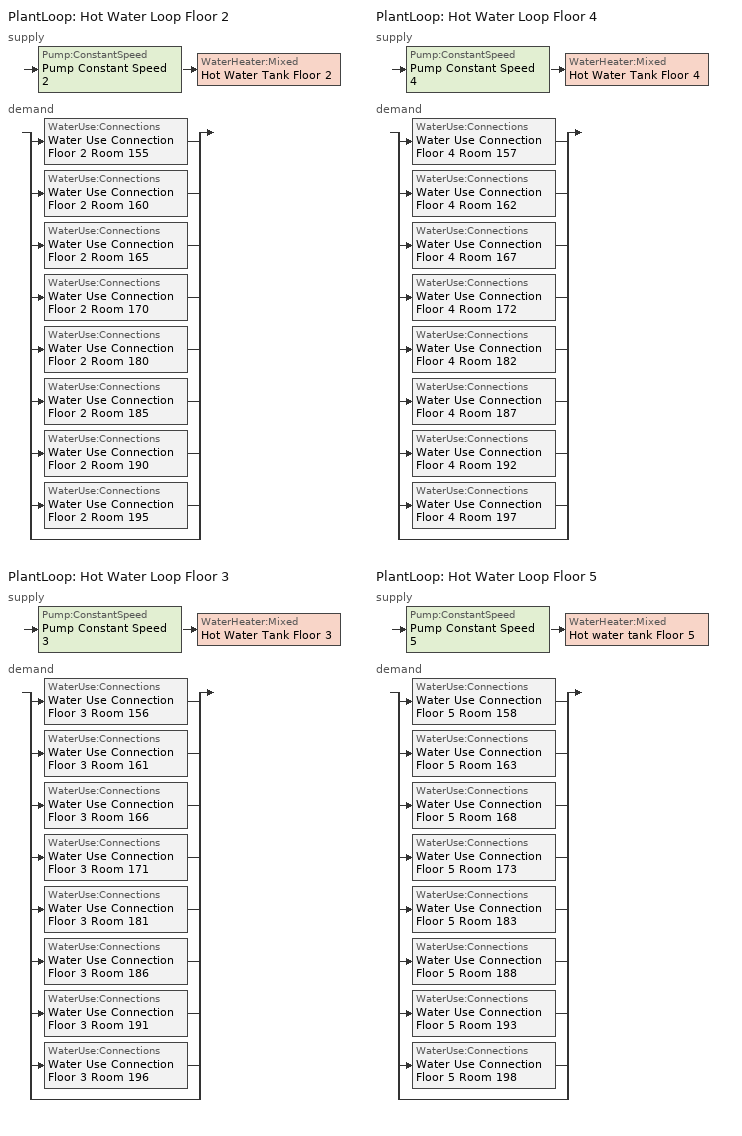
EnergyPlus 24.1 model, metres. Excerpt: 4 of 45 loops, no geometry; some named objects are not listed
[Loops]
PlantLoop 'Hot Water Loop Floor 2'
 supply: Pump:ConstantSpeed 'Pump Constant Speed 2' > WaterHeater:Mixed 'Hot Water Tank Floor 2'
 demand: split
  | WaterUse:Connections 'Water Use Connection Floor 2 Room 155'
  | WaterUse:Connections 'Water Use Connection Floor 2 Room 160'
  | WaterUse:Connections 'Water Use Connection Floor 2 Room 165'
  | WaterUse:Connections 'Water Use Connection Floor 2 Room 170'
  | WaterUse:Connections 'Water Use Connection Floor 2 Room 180'
  | WaterUse:Connections 'Water Use Connection Floor 2 Room 185'
  | WaterUse:Connections 'Water Use Connection Floor 2 Room 190'
  | WaterUse:Connections 'Water Use Connection Floor 2 Room 195'
  | bypass
PlantLoop 'Hot Water Loop Floor 3'
 supply: Pump:ConstantSpeed 'Pump Constant Speed 3' > WaterHeater:Mixed 'Hot Water Tank Floor 3'
 demand: split
  | WaterUse:Connections 'Water Use Connection Floor 3 Room 156'
  | WaterUse:Connections 'Water Use Connection Floor 3 Room 161'
  | WaterUse:Connections 'Water Use Connection Floor 3 Room 166'
  | WaterUse:Connections 'Water Use Connection Floor 3 Room 171'
  | WaterUse:Connections 'Water Use Connection Floor 3 Room 181'
  | WaterUse:Connections 'Water Use Connection Floor 3 Room 186'
  | WaterUse:Connections 'Water Use Connection Floor 3 Room 191'
  | WaterUse:Connections 'Water Use Connection Floor 3 Room 196'
  | bypass
PlantLoop 'Hot Water Loop Floor 4'
 supply: Pump:ConstantSpeed 'Pump Constant Speed 4' > WaterHeater:Mixed 'Hot Water Tank Floor 4'
 demand: split
  | WaterUse:Connections 'Water Use Connection Floor 4 Room 157'
  | WaterUse:Connections 'Water Use Connection Floor 4 Room 162'
  | WaterUse:Connections 'Water Use Connection Floor 4 Room 167'
  | WaterUse:Connections 'Water Use Connection Floor 4 Room 172'
  | WaterUse:Connections 'Water Use Connection Floor 4 Room 182'
  | WaterUse:Connections 'Water Use Connection Floor 4 Room 187'
  | WaterUse:Connections 'Water Use Connection Floor 4 Room 192'
  | WaterUse:Connections 'Water Use Connection Floor 4 Room 197'
  | bypass
PlantLoop 'Hot Water Loop Floor 5'
 supply: Pump:ConstantSpeed 'Pump Constant Speed 5' > WaterHeater:Mixed 'Hot water tank Floor 5'
 demand: split
  | WaterUse:Connections 'Water Use Connection Floor 5 Room 158'
  | WaterUse:Connections 'Water Use Connection Floor 5 Room 163'
  | WaterUse:Connections 'Water Use Connection Floor 5 Room 168'
  | WaterUse:Connections 'Water Use Connection Floor 5 Room 173'
  | WaterUse:Connections 'Water Use Connection Floor 5 Room 183'
  | WaterUse:Connections 'Water Use Connection Floor 5 Room 188'
  | WaterUse:Connections 'Water Use Connection Floor 5 Room 193'
  | WaterUse:Connections 'Water Use Connection Floor 5 Room 198'
  | bypass
[SizingPeriod:DesignDay] Day of Month=21; Day Type=SummerDesignDay; Dry-Bulb Temperature Range Modifier Type=DefaultMultipliers; Humidity Condition Type=Wetbulb; Barometric Pressure {Pa}=100456; Wind Direction {deg}=200; Rain Indicator=No; Snow Indicator=No; Daylight Saving Time Indicator=No; Solar Model Indicator=ASHRAEClearSky; Sky Clearness=0; Begin Environment Reset Mode=FullResetAtBeginEnvironment
Name | Month | Maximum Dry-Bulb Temperature {C} | Daily Dry-Bulb Temperature Range {deltaC} | Wetbulb or DewPoint at Maximum Dry-Bulb {C} | Wind Speed {m/s}
Montreal.Center-Jean.Brebeuf- July 2% Condns WB=>MCDB | 7 | 28.3 | 8 | 23.6 | 1.7
Montreal.Center-Jean.Brebeuf- July 5% Condns DB=>MCWB | 7 | 28.6 | 9.2 | 21.2 | 1.7
Montreal.Center-Jean.Brebeuf- July 5% Condns WB=>MCDB | 7 | 26.7 | 8.2 | 22.5 | 1.7
Montreal.Center-Jean.Brebeuf- June .4% Condns DB=>MCWB | 6 | 31.6 | 8.4 | 22.6 | 1.8
Montreal.Center-Jean.Brebeuf- June .4% Condns WB=>MCDB | 6 | 29.9 | 8.4 | 23.7 | 1.8
Montreal.Center-Jean.Brebeuf- June 10% Condns DB=>MCWB | 6 | 25.6 | 10.5 | 18.4 | 1.8
Montreal.Center-Jean.Brebeuf- June 10% Condns WB=>MCDB | 6 | 24.2 | 9 | 19.9 | 1.8
Montreal.Center-Jean.Brebeuf- June 2% Condns DB=>MCWB | 6 | 29.2 | 8.4 | 21 | 1.8
Montreal.Center-Jean.Brebeuf- June 2% Condns WB=>MCDB | 6 | 27.7 | 8.4 | 22.3 | 1.8
Montreal.Center-Jean.Brebeuf- June 5% Condns DB=>MCWB | 6 | 27.4 | 10.5 | 19.8 | 1.8
Montreal.Center-Jean.Brebeuf- June 5% Condns WB=>MCDB | 6 | 25.4 | 9 | 21 | 1.8
Montreal.Center-Jean.Brebeuf- March .4% Condns DB=>MCWB | 3 | 17.1 | 7.1 | 12.2 | 2.1
Montreal.Center-Jean.Brebeuf- March .4% Condns WB=>MCDB | 3 | 16.7 | 7.1 | 13 | 2.1
Montreal.Center-Jean.Brebeuf- March 10% Condns DB=>MCWB | 3 | 6.4 | 9.3 | 3.4 | 2.1
Montreal.Center-Jean.Brebeuf- March 10% Condns WB=>MCDB | 3 | 6 | 8.9 | 3.7 | 2.1
Montreal.Center-Jean.Brebeuf- March 2% Condns DB=>MCWB | 3 | 11.4 | 7.1 | 6.9 | 2.1
Montreal.Center-Jean.Brebeuf- March 2% Condns WB=>MCDB | 3 | 10.4 | 7.1 | 7.6 | 2.1
Montreal.Center-Jean.Brebeuf- March 5% Condns DB=>MCWB | 3 | 8.4 | 9.3 | 4.9 | 2.1
Montreal.Center-Jean.Brebeuf- March 5% Condns WB=>MCDB | 3 | 8 | 8.9 | 5.4 | 2.1
Montreal.Center-Jean.Brebeuf- May .4% Condns DB=>MCWB | 5 | 29.1 | 8.8 | 19.2 | 2
Montreal.Center-Jean.Brebeuf- May .4% Condns WB=>MCDB | 5 | 26.6 | 8.8 | 20.8 | 2
Montreal.Center-Jean.Brebeuf- May 10% Condns DB=>MCWB | 5 | 21.5 | 11.4 | 14.7 | 2
Montreal.Center-Jean.Brebeuf- May 10% Condns WB=>MCDB | 5 | 19.9 | 9.9 | 15.6 | 2
Montreal.Center-Jean.Brebeuf- May 2% Condns DB=>MCWB | 5 | 26.2 | 8.8 | 17.1 | 2
Montreal.Center-Jean.Brebeuf- May 2% Condns WB=>MCDB | 5 | 23.8 | 8.8 | 19 | 2
Montreal.Center-Jean.Brebeuf- May 5% Condns DB=>MCWB | 5 | 23.8 | 11.4 | 15.6 | 2
Montreal.Center-Jean.Brebeuf- May 5% Condns WB=>MCDB | 5 | 21.9 | 9.9 | 17.4 | 2
Montreal.Center-Jean.Brebeuf- November .4% Condns DB=>MCWB | 11 | 16.8 | 5.8 | 13.7 | 1.8
Montreal.Center-Jean.Brebeuf- November .4% Condns WB=>MCDB | 11 | 15.8 | 5.8 | 14.5 | 1.8
Montreal.Center-Jean.Brebeuf- November 10% Condns DB=>MCWB | 11 | 9.7 | 8.7 | 7.2 | 1.8
Montreal.Center-Jean.Brebeuf- November 10% Condns WB=>MCDB | 11 | 9.4 | 8.5 | 7.4 | 1.8
Montreal.Center-Jean.Brebeuf- November 2% Condns DB=>MCWB | 11 | 14 | 5.8 | 11.5 | 1.8
Montreal.Center-Jean.Brebeuf- November 2% Condns WB=>MCDB | 11 | 13.8 | 5.8 | 11.8 | 1.8
Montreal.Center-Jean.Brebeuf- November 5% Condns DB=>MCWB | 11 | 11.8 | 8.7 | 9.3 | 1.8
Montreal.Center-Jean.Brebeuf- November 5% Condns WB=>MCDB | 11 | 11.4 | 8.5 | 9.6 | 1.8
Montreal.Center-Jean.Brebeuf- October .4% Condns DB=>MCWB | 10 | 23.7 | 6.7 | 17.4 | 1.8
Montreal.Center-Jean.Brebeuf- October .4% Condns WB=>MCDB | 10 | 22.4 | 6.7 | 19 | 1.8
Montreal.Center-Jean.Brebeuf- October 10% Condns DB=>MCWB | 10 | 16.2 | 9.4 | 12.6 | 1.8
Montreal.Center-Jean.Brebeuf- October 10% Condns WB=>MCDB | 10 | 15.6 | 8.6 | 13.1 | 1.8
Montreal.Center-Jean.Brebeuf- October 2% Condns DB=>MCWB | 10 | 20.7 | 6.7 | 15.7 | 1.8
Montreal.Center-Jean.Brebeuf- October 2% Condns WB=>MCDB | 10 | 19.7 | 6.7 | 16.4 | 1.8
Montreal.Center-Jean.Brebeuf- October 5% Condns DB=>MCWB | 10 | 18.2 | 9.4 | 14 | 1.8
Montreal.Center-Jean.Brebeuf- October 5% Condns WB=>MCDB | 10 | 17.6 | 8.6 | 14.6 | 1.8
Montreal.Center-Jean.Brebeuf- September .4% Condns DB=>MCWB | 9 | 30.3 | 8 | 21.9 | 1.7
Montreal.Center-Jean.Brebeuf- September .4% Condns WB=>MCDB | 9 | 28 | 8 | 23.1 | 1.7
Montreal.Center-Jean.Brebeuf- September 10% Condns DB=>MCWB | 9 | 23.2 | 9.6 | 18.5 | 1.7
Montreal.Center-Jean.Brebeuf- September 10% Condns WB=>MCDB | 9 | 22.7 | 8.8 | 19 | 1.7
Montreal.Center-Jean.Brebeuf- September 2% Condns DB=>MCWB | 9 | 27.3 | 8 | 20.3 | 1.7
Montreal.Center-Jean.Brebeuf- September 2% Condns WB=>MCDB | 9 | 25.6 | 8 | 21.5 | 1.7
Montreal.Center-Jean.Brebeuf- September 5% Condns DB=>MCWB | 9 | 25.1 | 9.6 | 19.4 | 1.7
Montreal.Center-Jean.Brebeuf- September 5% Condns WB=>MCDB | 9 | 24.2 | 8.8 | 20.2 | 1.7
[PlantLoop] Fluid Type=Water; Maximum Loop Temperature {C}=60; Minimum Loop Temperature {C}=10; Maximum Loop Flow Rate {m3/s}=Autosize; Minimum Loop Flow Rate {m3/s}=0; Plant Loop Volume {m3}=Autocalculate; Load Distribution Scheme=Optimal; Plant Loop Demand Calculation Scheme=SingleSetpoint; Common Pipe Simulation=None
Name | Plant Equipment Operation Scheme
Hot Water Loop Floor 2 | Hot Water Loop Floor 2 Operation Schemes
Hot Water Loop Floor 3 | Hot Water Loop Floor 3 Operation Schemes
Hot Water Loop Floor 4 | Hot Water Loop Floor 4 Operation Schemes
Hot Water Loop Floor 5 | Hot Water Loop Floor 5 Operation Schemes
[Sizing:Plant] Loop Type=Heating; Design Loop Exit Temperature {C}=60; Loop Design Temperature Difference {deltaC}=5; Sizing Option=NonCoincident; Zone Timesteps in Averaging Window=1; Coincident Sizing Factor Mode=None
Hot Water Loop Floor 2; Hot Water Loop Floor 3; Hot Water Loop Floor 4; Hot Water Loop Floor 5
[Pump:ConstantSpeed] Design Flow Rate {m3/s}=Autosize; Design Pump Head {Pa}=29891; Design Power Consumption {W}=Autosize; Motor Efficiency=0.9; Fraction of Motor Inefficiencies to Fluid Stream=0; Pump Control Type=Intermittent; Design Power Sizing Method=PowerPerFlowPerPressure; Design Electric Power per Unit Flow Rate {W/(m3/s)}=348701.1; Design Shaft Power per Unit Flow Rate per Unit Head {W-s/m3-Pa}=1.28205
Pump Constant Speed 2; Pump Constant Speed 3; Pump Constant Speed 4; Pump Constant Speed 5
[WaterHeater:Mixed] Tank Volume {m3}=1; Setpoint Temperature Schedule=SHW_Temperature_140F; Deadband Temperature Difference {deltaC}=5; Maximum Temperature Limit {C}=82.22222; Heater Control Type=Cycle; Heater Maximum Capacity {W}=3000; Heater Ignition Minimum Flow Rate {m3/s}=0; Heater Ignition Delay {s}=0; Heater Fuel Type=Electricity; Heater Thermal Efficiency=0.95; Off Cycle Parasitic Fuel Consumption Rate {W}=500; Off Cycle Parasitic Fuel Type=Electricity; Off Cycle Parasitic Heat Fraction to Tank=0.8; On Cycle Parasitic Fuel Consumption Rate {W}=500; On Cycle Parasitic Fuel Type=Electricity; On Cycle Parasitic Heat Fraction to Tank=0; Ambient Temperature Indicator=Schedule; Ambient Temperature Schedule=Water Heater Ambient Temp Schedule - 70F; Off Cycle Loss Coefficient to Ambient Temperature {W/K}=6; Off Cycle Loss Fraction to Zone=1; On Cycle Loss Coefficient to Ambient Temperature {W/K}=6; On Cycle Loss Fraction to Zone=1; Use Side Effectiveness=1; Source Side Effectiveness=1; Use Side Design Flow Rate {m3/s}=Autosize; Source Side Design Flow Rate {m3/s}=Autosize; Indirect Water Heating Recovery Time {hr}=1.5; Source Side Flow Control Mode=IndirectHeatPrimarySetpoint
Hot Water Tank Floor 2; Hot Water Tank Floor 3; Hot Water Tank Floor 4; Hot water tank Floor 5
[WaterHeater:Sizing] Time Storage Can Meet Peak Draw {hr}=0.538503; Time for Tank Recovery {hr}=0; Nominal Tank Volume for Autosizing Plant Connections {m3}=1
Name | Design Mode | Number of Bedrooms | Number of Bathrooms | Storage Capacity per Person {m3/person} | Recovery Capacity per Person {m3/hr-person} | Storage Capacity per Floor Area {m3/m2} | Recovery Capacity per Floor Area {m3/hr-m2} | Number of Units | Storage Capacity per Unit {m3} | Recovery Capacity PerUnit {m3/hr} | Storage Capacity per Collector Area {m3/m2} | Height Aspect Ratio
Hot Water Tank Floor 2 | PerPerson | 16 | 8 | 50 | 20 | 2 | 1 | 8 | 150 | 50 | 50 | 2
Hot Water Tank Floor 3; Hot Water Tank Floor 4; Hot water tank Floor 5 | PeakDraw
[WaterUse:Connections] Hot Water Supply Temperature Schedule=60.0C Hot Water
Name | Water Use Equipment Name 1
Water Use Connection Floor 2 Room 155 | Floor 2 Room 155
Water Use Connection Floor 2 Room 160 | Floor 2 Room 160
Water Use Connection Floor 2 Room 165 | Floor 2 Room 165
Water Use Connection Floor 2 Room 170 | Floor 2 Room 170
Water Use Connection Floor 2 Room 180 | Floor 2 Room 180
Water Use Connection Floor 2 Room 185 | Floor 2 Room 185
Water Use Connection Floor 2 Room 190 | Floor 2 Room 190
Water Use Connection Floor 2 Room 195 | Floor 2 Room 195
Water Use Connection Floor 3 Room 156 | Floor 3 Room 156
Water Use Connection Floor 3 Room 161 | Floor 3 Room 161
Water Use Connection Floor 3 Room 166 | Floor 3 Room 166
Water Use Connection Floor 3 Room 171 | Floor 3 Room 171
Water Use Connection Floor 3 Room 181 | Floor 3 Room 181
Water Use Connection Floor 3 Room 186 | Floor 3 Room 186
Water Use Connection Floor 3 Room 191 | Floor 3 Room 191
Water Use Connection Floor 3 Room 196 | Floor 3 Room 196
Water Use Connection Floor 4 Room 157 | Floor 4 Room 157
Water Use Connection Floor 4 Room 162 | Floor 4 Room 162
Water Use Connection Floor 4 Room 167 | Floor 4 Room 167
Water Use Connection Floor 4 Room 172 | Floor 4 Room 172
Water Use Connection Floor 4 Room 182 | Floor 4 Room 182
Water Use Connection Floor 4 Room 187 | Floor 4 Room 187
Water Use Connection Floor 4 Room 192 | Floor 4 Room 192
Water Use Connection Floor 4 Room 197 | Floor 4 Room 197
Water Use Connection Floor 5 Room 158 | Floor 5 Room 158
Water Use Connection Floor 5 Room 163 | Floor 5 Room 163
Water Use Connection Floor 5 Room 168 | Floor 5 Room 168
Water Use Connection Floor 5 Room 173 | Floor 5 Room 173
Water Use Connection Floor 5 Room 183 | Floor 5 Room 183
Water Use Connection Floor 5 Room 188 | Floor 5 Room 188
Water Use Connection Floor 5 Room 193 | Floor 5 Room 193
Water Use Connection Floor 5 Room 198 | Floor 5 Room 198
[WaterUse:Equipment] Peak Flow Rate {m3/s}=1e-06
Name | Flow Rate Fraction Schedule | Target Temperature Schedule | Zone | Sensible Fraction Schedule | Latent Fraction Schedule
Floor 2 Room 155 | MURB hot water equipment schedule | WaterUse Schedule 120F 15 | Room_155_0ae0dd08 | WaterUse Sensible Fraction Schedule 20p 15 | WaterUse Latent Fraction Schedule 5p 15
Floor 2 Room 160 | MURB hot water equipment schedule | 60.0C Hot Water | Room_160_a3478f36 | 0.2 Hot Water Sensible Fraction | 0.05 Hot Water Latent Fraction
Floor 2 Room 165 | MURB hot water equipment schedule | 60.0C Hot Water | Room_165_a5b36c44 | 0.2 Hot Water Sensible Fraction | 0.05 Hot Water Latent Fraction
Floor 2 Room 170 | MURB hot water equipment schedule | 60.0C Hot Water | Room_170_bd5fbc68 | 0.2 Hot Water Sensible Fraction | 0.05 Hot Water Latent Fraction
Floor 2 Room 180 | MURB hot water equipment schedule | 60.0C Hot Water | Room_180_7ad8616b | 0.2 Hot Water Sensible Fraction | 0.05 Hot Water Latent Fraction
Floor 2 Room 185 | MURB hot water equipment schedule | 60.0C Hot Water | Room_185_11312bd5 | 0.2 Hot Water Sensible Fraction | 0.05 Hot Water Latent Fraction
Floor 2 Room 190 | LargeOffice Building_Service Hot Water Schedule | 60.0C Hot Water | Room_190_49bae4c7 | 0.2 Hot Water Sensible Fraction | 0.05 Hot Water Latent Fraction
Floor 2 Room 195 | MURB hot water equipment schedule | 60.0C Hot Water | Room_195_a34f2085 | 0.2 Hot Water Sensible Fraction | 0.05 Hot Water Latent Fraction
Floor 3 Room 156 | MURB hot water equipment schedule | 60.0C Hot Water | Room_156_32936141 | 0.2 Hot Water Sensible Fraction | 0.05 Hot Water Latent Fraction
Floor 3 Room 161 | MURB hot water equipment schedule | 60.0C Hot Water | Room_161_e5f86c51 | 0.2 Hot Water Sensible Fraction | 0.05 Hot Water Latent Fraction
Floor 3 Room 166 | MURB hot water equipment schedule | 60.0C Hot Water | Room_166_d52c3456 | 0.2 Hot Water Sensible Fraction | 0.05 Hot Water Latent Fraction
Floor 3 Room 171 | LargeOffice Building_Service Hot Water Schedule | 60.0C Hot Water | Room_171_979e0344 | 0.2 Hot Water Sensible Fraction | 0.05 Hot Water Latent Fraction
Floor 3 Room 181 | MURB hot water equipment schedule | 60.0C Hot Water | Room_181_3a411b5d | 0.2 Hot Water Sensible Fraction | 0.05 Hot Water Latent Fraction
Floor 3 Room 186 | MURB hot water equipment schedule | 60.0C Hot Water | Room_186_ba301593 | 0.2 Hot Water Sensible Fraction | 0.05 Hot Water Latent Fraction
Floor 3 Room 191 | MURB hot water equipment schedule | 60.0C Hot Water | Room_191_ab36b978 | 0.2 Hot Water Sensible Fraction | 0.05 Hot Water Latent Fraction
Floor 3 Room 196 | MURB hot water equipment schedule | 60.0C Hot Water | Room_196_caea4af6 | 0.2 Hot Water Sensible Fraction | 0.05 Hot Water Latent Fraction
Floor 4 Room 157 | LargeOffice Building_Service Hot Water Schedule | WaterUse Schedule 120F 30 | Room_157_906e164b | WaterUse Sensible Fraction Schedule 20p 30 | WaterUse Latent Fraction Schedule 5p 30
Floor 4 Room 162 | MURB hot water equipment schedule | 60.0C Hot Water | Room_162_4eb5ef5d | 0.2 Hot Water Sensible Fraction | 0.05 Hot Water Latent Fraction
Floor 4 Room 167 | MURB hot water equipment schedule | 60.0C Hot Water | Room_167_7904151e | 0.2 Hot Water Sensible Fraction | 0.05 Hot Water Latent Fraction
Floor 4 Room 172 | MURB hot water equipment schedule | 60.0C Hot Water | Room_172_ca6f2d51 | 0.2 Hot Water Sensible Fraction | 0.05 Hot Water Latent Fraction
Floor 4 Room 182 | MURB hot water equipment schedule | 60.0C Hot Water | Room_182_bfa5cb46 | 0.2 Hot Water Sensible Fraction | 0.05 Hot Water Latent Fraction
Floor 4 Room 187 | MURB hot water equipment schedule | 60.0C Hot Water | Room_187_25955867 | 0.2 Hot Water Sensible Fraction | 0.05 Hot Water Latent Fraction
Floor 4 Room 192 | MURB hot water equipment schedule | 60.0C Hot Water | Room_192_6ff16e84 | 0.2 Hot Water Sensible Fraction | 0.05 Hot Water Latent Fraction
Floor 4 Room 197 | MURB hot water equipment schedule | 60.0C Hot Water | Room_197_9ebd7195 | 0.2 Hot Water Sensible Fraction | 0.05 Hot Water Latent Fraction
Floor 5 Room 158 | MURB hot water equipment schedule | 60.0C Hot Water | Room_158_72c3b06a | 0.2 Hot Water Sensible Fraction | 0.05 Hot Water Latent Fraction
Floor 5 Room 163 | MURB hot water equipment schedule | 60.0C Hot Water | Room_163_a5130ee6 | 0.2 Hot Water Sensible Fraction | 0.05 Hot Water Latent Fraction
Floor 5 Room 168 | MURB hot water equipment schedule | 60.0C Hot Water | Room_168_eee44cb1 | 0.2 Hot Water Sensible Fraction | 0.05 Hot Water Latent Fraction
Floor 5 Room 173 | MURB hot water equipment schedule | 60.0C Hot Water | Room_173_17b56888 | 0.2 Hot Water Sensible Fraction | 0.05 Hot Water Latent Fraction
Floor 5 Room 183 | MURB hot water equipment schedule | 60.0C Hot Water | Room_183_078b34ae | 0.2 Hot Water Sensible Fraction | 0.05 Hot Water Latent Fraction
Floor 5 Room 188 | MURB hot water equipment schedule | 60.0C Hot Water | Room_188_a551b7f9 | 0.2 Hot Water Sensible Fraction | 0.05 Hot Water Latent Fraction
Floor 5 Room 193 | MURB hot water equipment schedule | 60.0C Hot Water | Room_193_7618b801 | 0.2 Hot Water Sensible Fraction | 0.05 Hot Water Latent Fraction
Floor 5 Room 198 | MURB hot water equipment schedule | 60.0C Hot Water | Room_198_daeeb6d8 | 0.2 Hot Water Sensible Fraction | 0.05 Hot Water Latent Fraction
[PlantEquipmentOperationSchemes] Control Scheme Object Type 1=PlantEquipmentOperation:HeatingLoad; Control Scheme Schedule Name 1=Always On Discrete
Name | Control Scheme Name 1
Hot Water Loop Floor 2 Operation Schemes | Hot Water Loop Floor 2 Heating Operation Scheme
Hot Water Loop Floor 3 Operation Schemes | Hot Water Loop Floor 3 Heating Operation Scheme
Hot Water Loop Floor 4 Operation Schemes | Hot Water Loop Floor 4 Heating Operation Scheme
Hot Water Loop Floor 5 Operation Schemes | Hot Water Loop Floor 5 Heating Operation Scheme
[PlantEquipmentOperation:HeatingLoad] Load Range Lower Limit 1 {W}=0; Load Range Upper Limit 1 {W}=1000000000
Name | Range Equipment List Name 1
Hot Water Loop Floor 2 Heating Operation Scheme | Hot Water Loop Floor 2 Heating Equipment List
Hot Water Loop Floor 3 Heating Operation Scheme | Hot Water Loop Floor 3 Heating Equipment List
Hot Water Loop Floor 4 Heating Operation Scheme | Hot Water Loop Floor 4 Heating Equipment List
Hot Water Loop Floor 5 Heating Operation Scheme | Hot Water Loop Floor 5 Heating Equipment List
[PlantEquipmentList]
Hot Water Loop Floor 2 Heating Equipment List: WaterHeater:Mixed, Hot Water Tank Floor 2
Hot Water Loop Floor 3 Heating Equipment List: WaterHeater:Mixed, Hot Water Tank Floor 3
Hot Water Loop Floor 4 Heating Equipment List: WaterHeater:Mixed, Hot Water Tank Floor 4
Hot Water Loop Floor 5 Heating Equipment List: WaterHeater:Mixed, Hot water tank Floor 5
[SetpointManager:Scheduled] Control Variable=Temperature; Schedule=SHW_Temperature_140F
Setpoint Manager Scheduled 3; Setpoint Manager Scheduled 4; Setpoint Manager Scheduled 5; Setpoint Manager Scheduled 6
[Schedule:Day:Interval]
Friday 2: No, 01:00, 0.37, 02:00, 0.27, 03:00, 0.19, 04:00, 0.16, 05:00, 0.2, 06:00, 0.28, 07:00, 0.53, 08:00, 0.77, 09:00, 0.89, 10:00, 0.83, 11:00, 0.78, 12:00, 0.72, 13:00, 0.71, 14:00, 0.63, 15:00, 0.55, 16:00, 0.57, 17:00, 0.65, 18:00, 0.75, 19:00, 0.82, 20:00, 0.83, 21:00, 0.79, 22:00, 0.78, 23:00, 0.69, 24:00, 0.57
LargeOffice Building_Service Hot Water Schedule_Hol 1; LargeOffice Building_Service Hot Water Schedule_Sunday: No, 06:00, 0, 07:00, 0.07, 11:00, 0.04, 13:00, 0.06, 14:00, 0.09, 15:00, 0.06, 21:00, 0.04, 22:00, 0.07, 24:00, 0.04
LargeOffice Building_Service Hot Water Schedule_SmrDsn 1; Schedule Day 5: No, 06:00, 0, 07:00, 0.07, 08:00, 0.19, 09:00, 0.35, 10:00, 0.38, 11:00, 0.39, 12:00, 0.47, 13:00, 0.57, 14:00, 0.54, 15:00, 0.34, 16:00, 0.33, 17:00, 0.44, 18:00, 0.26, 19:00, 0.21, 20:00, 0.15, 21:00, 0.17, 22:00, 0.08, 24:00, 0.05
LargeOffice Building_Service Hot Water Schedule_WntrDsn 1; Schedule Day 6: No, 06:00, 0, 07:00, 0.07, 08:00, 0.11, 09:00, 0.15, 10:00, 0.21, 11:00, 0.19, 12:00, 0.23, 13:00, 0.2, 14:00, 0.19, 15:00, 0.15, 16:00, 0.13, 17:00, 0.14, 21:00, 0.07, 22:00, 0.09, 24:00, 0.05
Medium Office Hot Water Equipment Default Schedule 1: No, 01:00, 0.04, 02:00, 0.04, 03:00, 0.04, 04:00, 0.04, 05:00, 0.04, 06:00, 0.07, 07:00, 0.04, 08:00, 0.04, 09:00, 0.04, 10:00, 0.04, 11:00, 0.04, 12:00, 0.06, 13:00, 0.06, 14:00, 0.09, 15:00, 0.06, 16:00, 0.04, 17:00, 0.04, 18:00, 0.04, 19:00, 0.04, 20:00, 0.04, 21:00, 0.04, 22:00, 0.07, 23:00, 0.04, 24:00, 0.04
Medium Office Hot Water Equipment Summer Design Day Schedule 2: No, 01:00, 0.05, 02:00, 0.05, 03:00, 0.05, 04:00, 0.05, 05:00, 0.05, 06:00, 0.08, 07:00, 0.07, 08:00, 0.19, 09:00, 0.35, 10:00, 0.38, 11:00, 0.39, 12:00, 0.47, 13:00, 0.57, 14:00, 0.54, 15:00, 0.34, 16:00, 0.33, 17:00, 0.44, 18:00, 0.26, 19:00, 0.21, 20:00, 0.15, 21:00, 0.17, 22:00, 0.08, 23:00, 0.05, 24:00, 0.05
Medium Office Hot Water Equipment Weekends 2: No, 01:00, 0.37, 02:00, 0.26, 03:00, 0.2, 04:00, 0.16, 05:00, 0.16, 06:00, 0.2, 07:00, 0.31, 08:00, 0.48, 09:00, 0.73, 10:00, 0.89, 11:00, 0.9, 12:00, 0.91, 13:00, 0.87, 14:00, 0.8, 15:00, 0.72, 16:00, 0.69, 17:00, 0.72, 18:00, 0.8, 19:00, 0.9, 20:00, 0.93, 21:00, 0.89, 22:00, 0.85, 23:00, 0.72, 24:00, 0.53
Medium Office Hot Water Equipment Winter Design Day Schedule 2: No, 01:00, 0.058024, 02:00, 0.05, 03:00, 0.05, 04:00, 0.05, 05:00, 0.05, 06:00, 0.08, 07:00, 0.07, 08:00, 0.11, 09:00, 0.15, 10:00, 0.21, 11:00, 0.19, 12:00, 0.23, 13:00, 0.2, 14:00, 0.19, 15:00, 0.15, 16:00, 0.13, 17:00, 0.14, 18:00, 0.0784316, 19:00, 0.0784316, 20:00, 0.0784316, 21:00, 0.0784316, 22:00, 0.09, 23:00, 0.05, 24:00, 0.05
Schedule Day 46; SHW_Temperature_140F_Default; SHW_Temperature_140F_Summer_Design_Day; SHW_Temperature_140F_Winter_Design_Day: No, 24:00, 60
Schedule Day 47; WaterUse Sensible Fraction Schedule 20p Day 15; WaterUse Sensible Fraction Schedule 20p Day 30: No, 24:00, 0.2
Schedule Day 48; WaterUse Latent Fraction Schedule 5p Day 15; WaterUse Latent Fraction Schedule 5p Day 30: No, 24:00, 0.05
Water Heater Ambient Temp Schedule - 70F_Default; Water Heater Ambient Temp Schedule - 70F_Summer_Design_Day; Water Heater Ambient Temp Schedule - 70F_Winter_Design_Day: No, 24:00, 21.11
WaterUse Schedule 120F Day 15; WaterUse Schedule 120F Day 30: No, 24:00, 48.8889
Weekday 2: No, 01:00, 0.321315, 02:00, 0.234675, 03:00, 0.18, 04:00, 0.17, 05:00, 0.19, 06:00, 0.3, 07:00, 0.56, 08:00, 0.84, 09:00, 0.88, 10:00, 0.72, 11:00, 0.67, 12:00, 0.64, 13:00, 0.62, 14:00, 0.55, 15:00, 0.5, 16:00, 0.55, 17:00, 0.86, 18:00, 0.97, 19:00, 1, 20:00, 0.99, 21:00, 0.9, 22:00, 0.74, 23:00, 0.72, 24:00, 0.49
[Schedule:Week:Daily]
0.05 Hot Water Latent Fraction Week Rule - Jan1-Dec31: Schedule Day 48, Schedule Day 48, Schedule Day 48, Schedule Day 48, Schedule Day 48, Schedule Day 48, Schedule Day 48, Schedule Day 48, Schedule Day 48, Schedule Day 48, Schedule Day 48, Schedule Day 48
0.2 Hot Water Sensible Fraction Week Rule - Jan1-Dec31: Schedule Day 47, Schedule Day 47, Schedule Day 47, Schedule Day 47, Schedule Day 47, Schedule Day 47, Schedule Day 47, Schedule Day 47, Schedule Day 47, Schedule Day 47, Schedule Day 47, Schedule Day 47
60.0C Hot Water Week Rule - Jan1-Dec31: Schedule Day 46, Schedule Day 46, Schedule Day 46, Schedule Day 46, Schedule Day 46, Schedule Day 46, Schedule Day 46, Schedule Day 46, Schedule Day 46, Schedule Day 46, Schedule Day 46, Schedule Day 46
LargeOffice Building_Service Hot Water Schedule Week Rule - Jan1-Dec31: LargeOffice Building_Service Hot Water Schedule_Sunday, Schedule Day 5, Schedule Day 5, Schedule Day 5, Schedule Day 5, Schedule Day 5, Schedule Day 6, LargeOffice Building_Service Hot Water Schedule_Hol 1, LargeOffice Building_Service Hot Water Schedule_SmrDsn 1, LargeOffice Building_Service Hot Water Schedule_WntrDsn 1, LargeOffice Building_Service Hot Water Schedule_Sunday, LargeOffice Building_Service Hot Water Schedule_Sunday
MURB hot water equipment schedule Week Rule - Jan1-Dec31: Medium Office Hot Water Equipment Weekends 2, Weekday 2, Weekday 2, Weekday 2, Weekday 2, Friday 2, Medium Office Hot Water Equipment Weekends 2, Medium Office Hot Water Equipment Default Schedule 1, Medium Office Hot Water Equipment Summer Design Day Schedule 2, Medium Office Hot Water Equipment Winter Design Day Schedule 2, Medium Office Hot Water Equipment Default Schedule 1, Medium Office Hot Water Equipment Default Schedule 1
SHW_Temperature_140F Week Rule - Jan1-Dec31: SHW_Temperature_140F_Default, SHW_Temperature_140F_Default, SHW_Temperature_140F_Default, SHW_Temperature_140F_Default, SHW_Temperature_140F_Default, SHW_Temperature_140F_Default, SHW_Temperature_140F_Default, SHW_Temperature_140F_Default, SHW_Temperature_140F_Summer_Design_Day, SHW_Temperature_140F_Winter_Design_Day, SHW_Temperature_140F_Default, SHW_Temperature_140F_Default
Water Heater Ambient Temp Schedule - 70F Week Rule - Jan1-Dec31: Water Heater Ambient Temp Schedule - 70F_Default, Water Heater Ambient Temp Schedule - 70F_Default, Water Heater Ambient Temp Schedule - 70F_Default, Water Heater Ambient Temp Schedule - 70F_Default, Water Heater Ambient Temp Schedule - 70F_Default, Water Heater Ambient Temp Schedule - 70F_Default, Water Heater Ambient Temp Schedule - 70F_Default, Water Heater Ambient Temp Schedule - 70F_Default, Water Heater Ambient Temp Schedule - 70F_Summer_Design_Day, Water Heater Ambient Temp Schedule - 70F_Winter_Design_Day, Water Heater Ambient Temp Schedule - 70F_Default, Water Heater Ambient Temp Schedule - 70F_Default
WaterUse Latent Fraction Schedule 5p 15 Week Rule - Jan1-Dec31: WaterUse Latent Fraction Schedule 5p Day 15, WaterUse Latent Fraction Schedule 5p Day 15, WaterUse Latent Fraction Schedule 5p Day 15, WaterUse Latent Fraction Schedule 5p Day 15, WaterUse Latent Fraction Schedule 5p Day 15, WaterUse Latent Fraction Schedule 5p Day 15, WaterUse Latent Fraction Schedule 5p Day 15, WaterUse Latent Fraction Schedule 5p Day 15, WaterUse Latent Fraction Schedule 5p Day 15, WaterUse Latent Fraction Schedule 5p Day 15, WaterUse Latent Fraction Schedule 5p Day 15, WaterUse Latent Fraction Schedule 5p Day 15
WaterUse Latent Fraction Schedule 5p 30 Week Rule - Jan1-Dec31: WaterUse Latent Fraction Schedule 5p Day 30, WaterUse Latent Fraction Schedule 5p Day 30, WaterUse Latent Fraction Schedule 5p Day 30, WaterUse Latent Fraction Schedule 5p Day 30, WaterUse Latent Fraction Schedule 5p Day 30, WaterUse Latent Fraction Schedule 5p Day 30, WaterUse Latent Fraction Schedule 5p Day 30, WaterUse Latent Fraction Schedule 5p Day 30, WaterUse Latent Fraction Schedule 5p Day 30, WaterUse Latent Fraction Schedule 5p Day 30, WaterUse Latent Fraction Schedule 5p Day 30, WaterUse Latent Fraction Schedule 5p Day 30
WaterUse Schedule 120F 15 Week Rule - Jan1-Dec31: WaterUse Schedule 120F Day 15, WaterUse Schedule 120F Day 15, WaterUse Schedule 120F Day 15, WaterUse Schedule 120F Day 15, WaterUse Schedule 120F Day 15, WaterUse Schedule 120F Day 15, WaterUse Schedule 120F Day 15, WaterUse Schedule 120F Day 15, WaterUse Schedule 120F Day 15, WaterUse Schedule 120F Day 15, WaterUse Schedule 120F Day 15, WaterUse Schedule 120F Day 15
WaterUse Schedule 120F 30 Week Rule - Jan1-Dec31: WaterUse Schedule 120F Day 30, WaterUse Schedule 120F Day 30, WaterUse Schedule 120F Day 30, WaterUse Schedule 120F Day 30, WaterUse Schedule 120F Day 30, WaterUse Schedule 120F Day 30, WaterUse Schedule 120F Day 30, WaterUse Schedule 120F Day 30, WaterUse Schedule 120F Day 30, WaterUse Schedule 120F Day 30, WaterUse Schedule 120F Day 30, WaterUse Schedule 120F Day 30
WaterUse Sensible Fraction Schedule 20p 15 Week Rule - Jan1-Dec31: WaterUse Sensible Fraction Schedule 20p Day 15, WaterUse Sensible Fraction Schedule 20p Day 15, WaterUse Sensible Fraction Schedule 20p Day 15, WaterUse Sensible Fraction Schedule 20p Day 15, WaterUse Sensible Fraction Schedule 20p Day 15, WaterUse Sensible Fraction Schedule 20p Day 15, WaterUse Sensible Fraction Schedule 20p Day 15, WaterUse Sensible Fraction Schedule 20p Day 15, WaterUse Sensible Fraction Schedule 20p Day 15, WaterUse Sensible Fraction Schedule 20p Day 15, WaterUse Sensible Fraction Schedule 20p Day 15, WaterUse Sensible Fraction Schedule 20p Day 15
WaterUse Sensible Fraction Schedule 20p 30 Week Rule - Jan1-Dec31: WaterUse Sensible Fraction Schedule 20p Day 30, WaterUse Sensible Fraction Schedule 20p Day 30, WaterUse Sensible Fraction Schedule 20p Day 30, WaterUse Sensible Fraction Schedule 20p Day 30, WaterUse Sensible Fraction Schedule 20p Day 30, WaterUse Sensible Fraction Schedule 20p Day 30, WaterUse Sensible Fraction Schedule 20p Day 30, WaterUse Sensible Fraction Schedule 20p Day 30, WaterUse Sensible Fraction Schedule 20p Day 30, WaterUse Sensible Fraction Schedule 20p Day 30, WaterUse Sensible Fraction Schedule 20p Day 30, WaterUse Sensible Fraction Schedule 20p Day 30
[Schedule:Year]
0.05 Hot Water Latent Fraction: 0.05 Hot Water Latent Fraction Week Rule - Jan1-Dec31, 1, 1, 12, 31
0.2 Hot Water Sensible Fraction: 0.2 Hot Water Sensible Fraction Week Rule - Jan1-Dec31, 1, 1, 12, 31
60.0C Hot Water: 60.0C Hot Water Week Rule - Jan1-Dec31, 1, 1, 12, 31
LargeOffice Building_Service Hot Water Schedule: LargeOffice Building_Service Hot Water Schedule Week Rule - Jan1-Dec31, 1, 1, 12, 31
MURB hot water equipment schedule: MURB hot water equipment schedule Week Rule - Jan1-Dec31, 1, 1, 12, 31
SHW_Temperature_140F: SHW_Temperature_140F Week Rule - Jan1-Dec31, 1, 1, 12, 31
Water Heater Ambient Temp Schedule - 70F: Water Heater Ambient Temp Schedule - 70F Week Rule - Jan1-Dec31, 1, 1, 12, 31
WaterUse Latent Fraction Schedule 5p 15: WaterUse Latent Fraction Schedule 5p 15 Week Rule - Jan1-Dec31, 1, 1, 12, 31
WaterUse Latent Fraction Schedule 5p 30: WaterUse Latent Fraction Schedule 5p 30 Week Rule - Jan1-Dec31, 1, 1, 12, 31
WaterUse Schedule 120F 15: WaterUse Schedule 120F 15 Week Rule - Jan1-Dec31, 1, 1, 12, 31
WaterUse Schedule 120F 30: WaterUse Schedule 120F 30 Week Rule - Jan1-Dec31, 1, 1, 12, 31
WaterUse Sensible Fraction Schedule 20p 15: WaterUse Sensible Fraction Schedule 20p 15 Week Rule - Jan1-Dec31, 1, 1, 12, 31
WaterUse Sensible Fraction Schedule 20p 30: WaterUse Sensible Fraction Schedule 20p 30 Week Rule - Jan1-Dec31, 1, 1, 12, 31
[Schedule:Constant]
Always On Discrete: Hourly Value=1
